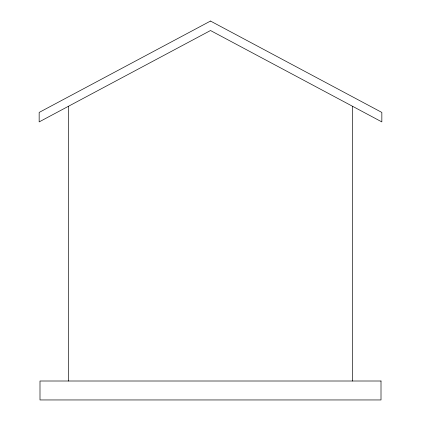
<?xml version="1.0" encoding="UTF-8"?>
<svg xmlns="http://www.w3.org/2000/svg" width="421" height="421" viewBox="0 0 421 421"><rect width="100%" height="100%" fill="white"/><g stroke="black" fill="none" stroke-linecap="round" stroke-linejoin="round"><path stroke-width="0.63" d="M352.587 106.302L352.587 381.005M68.412 106.302L68.412 381.005M210.5 21.05L39.158 112.433L39.158 121.906L210.5 30.523L381.842 121.906L381.842 112.433L210.5 21.05M381.005 381.005L39.995 381.005L39.995 399.95L381.005 399.95L381.005 381.005"/></g></svg>
